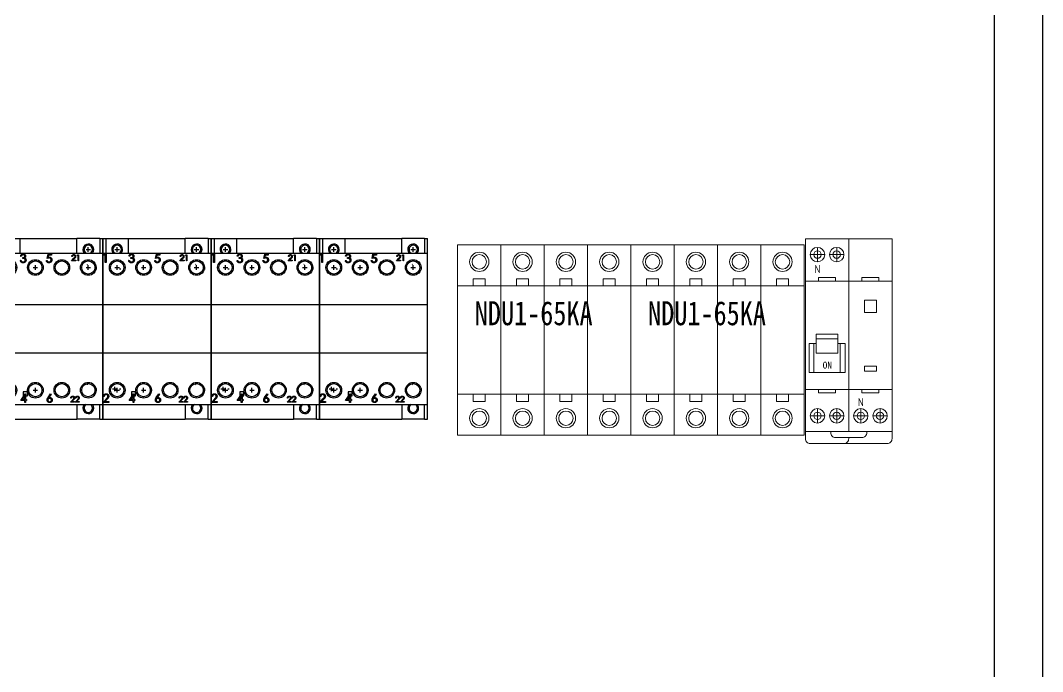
# Model space of a CAD drawing. Extents: x 304728 to 305528, y 295754 to 297954.
# Drawn here: x 305103 to 305527.6, y 297055.9 to 297326.5 of the extents above; entities that cross this region are included whole.
import ezdxf

# ---------------------------------------------------------------- set-up
doc = ezdxf.new("R2010")
doc.units = 0
doc.header["$MEASUREMENT"] = 0
doc.linetypes.add('ACAD_ISO07W100', pattern=[3, 0, -3])
doc.linetypes.add('DASHED', pattern=[0.75, 0.5, -0.25])
for name, color, linetype in [('E-UNIV-NOTE', 6, 'Continuous'), ('PV-2A84', 7, 'Continuous'), ('布置图', 30, 'Continuous')]:
    doc.layers.add(name, color=color, linetype=linetype)
doc.layers.add('细线', color=7, linetype='Continuous', lineweight=0)
doc.styles.add('-仿宋_GB2312', font='gbenor.shx', dxfattribs={"bigfont": 'gbcbig.shx'})
doc.styles.add('宋体', font='', dxfattribs={"width": 0.8})
doc.styles.add('正常', font='')
doc.styles.get('宋体').set_extended_font_data('NSimSun')
doc.styles.get('正常').set_extended_font_data('FangSong_GB2312')

# ---------------------------------------------------------------- blocks, each defined once
blk = doc.blocks.new('Manufacturer上海良信PartName电涌保护器SeriesNDU1ShellFrameLimitingCurrentRemarkPartTypeMinCurrent0MaxCurrent0Poles4PMinPower0MaxPower0LibType3DelFlgfalseUpdateDate2023-01-0100000')
at = {"color": 7, "linetype": 'Continuous', "lineweight": 15}
for p, q in [((-18, 39.5), (-36, 39.5)), ((-36, 39.5), (-36, 22.5)), ((-18, 22.5), (-18, 39.5)), ((36, 39.5), (-18, 39.5)), ((0, 22.5), (0, 39.5)), ((18, 22.5), (18, 39.5)), ((36, 39.5), (36, 22.5)), ((-24.5, 25.5), (-29.5, 25.5)), ((-29.5, 25.5), (-29.5, 22.5)), ((-24.5, 22.5), (-24.5, 25.5)), ((-6.5, 25.5), (-11.5, 25.5)), ((-11.5, 25.5), (-11.5, 22.5)), ((-6.5, 22.5), (-6.5, 25.5)), ((11.5, 25.5), (6.5, 25.5)), ((6.5, 25.5), (6.5, 22.5)), ((11.5, 22.5), (11.5, 25.5)), ((29.5, 25.5), (24.5, 25.5)), ((24.5, 25.5), (24.5, 22.5)), ((29.5, 22.5), (29.5, 25.5)), ((-36, 22.5), (-36, -22.5)), ((-18, 22.5), (-36, 22.5)), ((-18, -22.5), (-18, 22.5)), ((36, 22.5), (-18, 22.5)), ((0, -22.5), (0, 22.5)), ((18, -22.5), (18, 22.5)), ((36, 22.5), (36, -22.5)), ((-36, -22.5), (-18, -22.5)), ((-36, -22.5), (-36, -39.5)), ((-29.5, -25.5), (-29.5, -22.5)), ((-24.5, -22.5), (-24.5, -25.5)), ((-18, -39.5), (-18, -22.5)), ((-18, -22.5), (36, -22.5)), ((-11.5, -25.5), (-11.5, -22.5)), ((-6.5, -22.5), (-6.5, -25.5)), ((0, -39.5), (0, -22.5)), ((6.5, -25.5), (6.5, -22.5)), ((11.5, -22.5), (11.5, -25.5)), ((18, -39.5), (18, -22.5)), ((24.5, -25.5), (24.5, -22.5)), ((29.5, -22.5), (29.5, -25.5)), ((36, -22.5), (36, -39.5)), ((-24.5, -25.5), (-29.5, -25.5)), ((-6.5, -25.5), (-11.5, -25.5)), ((11.5, -25.5), (6.5, -25.5)), ((29.5, -25.5), (24.5, -25.5)), ((-36, -39.5), (-18, -39.5)), ((-18, -39.5), (36, -39.5))]:
    blk.add_line(p, q, dxfattribs=at)
for centre, radius in [((-27, 32.5), 4), ((-27, 32.5), 3), ((-9, 32.5), 4), ((-9, 32.5), 3), ((9, 32.5), 4), ((9, 32.5), 3), ((27, 32.5), 4), ((27, 32.5), 3), ((-27, -32.5), 4), ((-27, -32.5), 3), ((-9, -32.5), 4), ((-9, -32.5), 3), ((9, -32.5), 4), ((9, -32.5), 3), ((27, -32.5), 4), ((27, -32.5), 3)]:
    blk.add_circle(centre, radius, dxfattribs=at)
at = {"layer": 'E-UNIV-NOTE', "style": '宋体', "width": 0.8}
blk.add_text('NDU1-65KA', height=10, dxfattribs=at).set_placement((-28.89, 6.15))
blk = doc.blocks.new('Manufacturer光辉PartName剩余电流动作微型断路器Series1PNShellFrameLimitingCurrentRemarkPartTypeMinCurrent1MaxCurrent32Poles1P+NMinPower0MaxPower0LibType2DelFlgfalseUpdateDate')
at = {"layer": '细线'}
for p, q in [((-13, 39), (-13, 33)), ((-5, 39), (-5, 33)), ((-16, 36), (-10, 36)), ((-8, 36), (-2, 36)), ((-13, -34), (-13, -28)), ((-5, -34), (-5, -28)), ((5, -34), (5, -28)), ((13, -34), (13, -28)), ((-16, -31), (-10, -31)), ((-8, -31), (-2, -31)), ((8, -31), (2, -31)), ((16, -31), (10, -31))]:
    blk.add_line(p, q, dxfattribs=at)
for points in [[(-18, -37.5), (0, -37.5), (0, 42.5), (-18, 42.5)], [(0, -37.5), (18, -37.5), (18, 42.5), (0, 42.5)], [(-12.5, 26.5), (-5.5, 26.5), (-5.5, 25), (-12.5, 25)], [(5.5, 26.5), (12.5, 26.5), (12.5, 25), (5.5, 25)], [(-18, -20), (0, -20), (0, 25), (-18, 25)], [(0, -20), (18, -20), (18, 25), (0, 25)], [(6.5, 12), (11.5, 12), (11.5, 17), (6.5, 17)], [(-13.5, -5), (-4.5, -5), (-4.5, 3), (-13.5, 3)], [(-13.5, 3), (-4.5, 3), (-4.5, 1), (-13.5, 1)], [(6.5, -12.38), (11.5, -12.38), (11.5, -10.38), (6.5, -10.38)], [(-12.5, -21.5), (-5.5, -21.5), (-5.5, -20), (-12.5, -20)], [(5.5, -21.5), (12.5, -21.5), (12.5, -20), (5.5, -20)]]:
    blk.add_lwpolyline(points, close=True, dxfattribs=at)
for points in [[(-13.5, -1), (-16.5, -1), (-16.5, -13), (-1.5, -13), (-1.5, -1), (-4.5, -1)], [(-13.5, -1), (-14.5, -1), (-14.5, -13), (-3.5, -13), (-3.5, -1), (-4.5, -1)]]:
    blk.add_lwpolyline(points, dxfattribs=at)
for points in [[(-18, -37.5), (18, -37.5), (18, -40.5, -0.414214), (16, -42.5), (-16, -42.5, -0.414214), (-18, -40.5)], [(-5.5, -40), (5.5, -40, 0.414214), (7.5, -38), (7.5, -37.5), (-7.5, -37.5), (-7.5, -38, 0.414214)]]:
    blk.add_lwpolyline(points, format="xyb", close=True, dxfattribs=at)
blk.add_lwpolyline([(0, -40), (0, -40.5, -0.414214), (-2, -42.5), (-16, -42.5, -0.414214), (-18, -40.5), (-18, -37.5), (0, -37.5)], format="xyb", dxfattribs=at)
for centre, radius in [((-13, 36), 3), ((-5, 36), 3), ((-13, 36), 1.54), ((-5, 36), 1.54), ((-13, -31), 3), ((-13, -31), 1.54), ((-5, -31), 3), ((-5, -31), 1.54), ((5, -31), 3), ((5, -31), 1.54), ((13, -31), 3), ((13, -31), 1.54)]:
    blk.add_circle(centre, radius, dxfattribs=at)
at = {"layer": '细线', "color": 2, "lineweight": 15}
for s, height, style, p in [('N', 3.33, '-仿宋_GB2312', (-14.22, 28.34)), ('ON', 2.851, '正常', (-10.83, -11.36)), ('N', 3.33, '-仿宋_GB2312', (3.78, -26.98))]:
    blk.add_text(s, height=height, dxfattribs=dict(at, style=style)).set_placement(p)
blk = doc.blocks.new('Manufacturer上海良信PartName接触器SeriesNDC1ShellFrameLimitingCurrentRemarkPartTypeMinCurrent12.1MaxCurrent18Poles3PMinPower0MaxPower0LibType3DelFlgfalseUpdateDate2023-01-0100000')
for p, q in [((-17.45, 33), (-15.55, 33)), ((-17.45, 33), (-15.55, 33)), ((-16.5, 32.05), (-16.5, 33.95)), ((-16.5, 32.05), (-16.5, 33.95)), ((15.55, 33), (17.45, 33)), ((15.55, 33), (17.45, 33)), ((15.55, 33), (17.45, 33)), ((16.5, 32.05), (16.5, 33.95)), ((16.5, 32.05), (16.5, 33.95)), ((16.5, 32.05), (16.5, 33.95)), ((-17.45, 25.5), (-15.55, 25.5)), ((-16.5, 24.55), (-16.5, 26.45)), ((-6.45, 25.5), (-4.55, 25.5)), ((-5.5, 24.55), (-5.5, 26.45)), ((15.55, 25.5), (17.45, 25.5)), ((16.5, 24.55), (16.5, 26.45)), ((-18.45, -25), (-16.55, -25)), ((-17.5, -25.95), (-17.5, -24.05)), ((-16.5, -26.45), (-16.5, -24.55)), ((-5.5, -26.45), (-5.5, -24.55)), ((-17.45, -25.5), (-15.55, -25.5)), ((-6.45, -25.5), (-4.55, -25.5))]:
    blk.add_line(p, q)
at = {"color": 3}
for p, q in [((-8.82, -26.12), (-10.51, -26.12)), ((-10.51, -26.12), (-10.51, -27.82)), ((-10.51, -27.82), (-8.82, -27.82)), ((-8.82, -27.82), (-8.82, -26.12))]:
    blk.add_line(p, q, dxfattribs=at)
at = {"linetype": 'ACAD_ISO07W100', "ltscale": 3}
for centre in [(-17.5, 25), (17.5, 25), (-17.5, -25), (17.5, -25)]:
    blk.add_circle(centre, 2.25, dxfattribs=at)
at = {"layer": 'PV-2A84'}
for p, q in [((-22.5, 37.5), (-21.25, 37.5)), ((-22.5, 37.5), (-22.5, 31.5)), ((-21.25, 37.5), (-11.75, 37.5)), ((-21.25, 37.5), (-21.25, 31.5)), ((-11.75, 37.5), (11.75, 37.5)), ((-11.75, 31.5), (-11.75, 37.5)), ((21.25, 37.5), (11.75, 37.5)), ((11.75, 31.5), (11.75, 37.5)), ((21.25, 37.5), (22.5, 37.5)), ((21.25, 37.5), (21.25, 31.5)), ((22.5, 31.5), (22.5, 37.5)), ((-22.5, 31.5), (22.5, 31.5)), ((-22.5, 31.5), (-22.5, 10)), ((-21.98, 30.66), (-21.77, 31.02)), ((-21.44, 30.66), (-21.98, 30.66)), ((-21.77, 31.02), (-21.13, 31.02)), ((-21.44, 27.52), (-21.44, 30.66)), ((-21.13, 31.02), (-21.13, 27.52)), ((-11.3, 30.22), (-11.61, 30.22)), ((-0.57, 29.27), (-0.22, 31.02)), ((-0.22, 31.02), (1.22, 31.02)), ((0.03, 30.66), (-0.16, 29.74)), ((1.22, 30.66), (0.03, 30.66)), ((1.22, 31.02), (1.22, 30.66)), ((9.9, 30.03), (9.67, 30.03)), ((11.88, 30.54), (12.03, 30.79)), ((12.27, 30.54), (11.88, 30.54)), ((12.03, 30.79), (12.49, 30.79)), ((12.27, 28.29), (12.27, 30.54)), ((12.49, 30.79), (12.49, 28.29)), ((22.5, 10), (22.5, 31.5)), ((-21.13, 27.52), (-21.44, 27.52)), ((-11.75, 28.47), (-11.43, 28.47)), ((-10.76, 29.27), (-10.76, 29.63)), ((-0.93, 28.42), (-0.62, 28.42)), ((9.58, 28.29), (10.55, 29.33)), ((11.27, 28.29), (9.58, 28.29)), ((10.74, 29.22), (10.11, 28.55)), ((10.11, 28.55), (11.27, 28.55)), ((11.27, 28.55), (11.27, 28.29)), ((12.49, 28.29), (12.27, 28.29)), ((-22.5, 10), (-22.5, -10)), ((22.5, 10), (-22.5, 10)), ((22.5, -10), (22.5, 10)), ((-22.5, -10), (-22.5, -31.5)), ((-22.5, -10), (22.5, -10)), ((22.5, -31.5), (22.5, -10)), ((-22.35, -30.56), (-20.99, -29.11)), ((-21.9, -28.14), (-22.21, -28.14)), ((-20.72, -29.27), (-21.6, -30.2)), ((-11.58, -29.75), (-9.67, -26.97)), ((-9.92, -27.87), (-10.96, -29.39)), ((-10.96, -29.39), (-9.92, -29.39)), ((-9.92, -29.39), (-9.92, -27.87)), ((-9.67, -26.97), (-9.6, -26.97)), ((-9.6, -26.97), (-9.6, -29.39)), ((-9.6, -29.39), (-9.2, -29.39)), ((-9.2, -29.39), (-9.2, -29.75)), ((-0.24, -28.57), (0.81, -26.97)), ((1.05, -27.16), (0.12, -28.57)), ((0.81, -26.97), (1.05, -27.16)), ((9.12, -30.51), (10.09, -29.47)), ((9.44, -28.78), (9.22, -28.78)), ((10.28, -29.58), (9.65, -30.25)), ((11.04, -30.51), (12.01, -29.47)), ((11.36, -28.78), (11.14, -28.78)), ((12.2, -29.58), (11.58, -30.25)), ((-22.5, -31.5), (22.5, -31.5)), ((-22.5, -31.5), (-22.5, -37.5)), ((-19.97, -30.56), (-22.35, -30.56)), ((-21.6, -30.2), (-19.97, -30.2)), ((-19.97, -30.2), (-19.97, -30.56)), ((-9.92, -29.75), (-11.58, -29.75)), ((-9.92, -30.56), (-9.92, -29.75)), ((-9.6, -30.56), (-9.92, -30.56)), ((-9.2, -29.75), (-9.6, -29.75)), ((-9.6, -29.75), (-9.6, -30.56)), ((10.82, -30.51), (9.12, -30.51)), ((9.65, -30.25), (10.82, -30.25)), ((10.82, -30.25), (10.82, -30.51)), ((12.74, -30.51), (11.04, -30.51)), ((11.58, -30.25), (12.74, -30.25)), ((11.75, -31.5), (11.75, -37.5)), ((12.74, -30.25), (12.74, -30.51)), ((21.25, -37.5), (21.25, -31.5)), ((22.5, -37.5), (22.5, -31.5)), ((-22.5, -37.5), (11.75, -37.5)), ((21.25, -37.5), (11.75, -37.5)), ((21.25, -37.5), (22.5, -37.5))]:
    blk.add_line(p, q, dxfattribs=at)
for centre, radius in [((-16.5, 25.5), 3.25), ((-16.5, 25.5), 2.75), ((-5.5, 25.5), 3.25), ((-5.5, 25.5), 2.75), ((5.5, 25.5), 3.25), ((5.5, 25.5), 2.75), ((16.5, 25.5), 3.25), ((16.5, 25.5), 2.75), ((-16.5, -25.5), 3.25), ((-16.5, -25.5), 2.75), ((-5.5, -25.5), 3.25), ((-5.5, -25.5), 2.75), ((5.5, -25.5), 3.25), ((5.5, -25.5), 2.75), ((16.5, -25.5), 3.25), ((16.5, -25.5), 2.75)]:
    blk.add_circle(centre, radius, dxfattribs=at)
for centre, radius, start, end in [((-16.5, 33), 2.25, 0, 221.8103), ((-16.5, 33), 1.75, 0, 238.9973), ((16.5, 33), 2.25, 0, 221.8103), ((16.5, 33), 1.75, 0, 238.9973), ((-16.5, 33), 1.75, 301.0027, 0), ((-16.5, 33), 2.25, 318.1897, 0), ((16.5, 33), 1.75, 301.0027, 0), ((16.5, 33), 2.25, 318.1897, 0), ((16.5, -33), 2.25, 138.1897, 0), ((16.5, -33), 1.75, 121.0027, 180), ((16.5, -33), 1.75, 180, 58.9973), ((16.5, -33), 2.25, 0, 41.8103)]:
    blk.add_arc(centre, radius, start, end, dxfattribs=at)
for points, knots in [([(-11.61, 30.22), (-11.6, 30.25), (-11.59, 30.32), (-11.55, 30.42), (-11.52, 30.51), (-11.47, 30.6), (-11.42, 30.68), (-11.36, 30.75), (-11.3, 30.82), (-11.23, 30.88), (-11.16, 30.94), (-11.09, 30.98), (-11.01, 31.02), (-10.93, 31.06), (-10.84, 31.08), (-10.76, 31.1), (-10.66, 31.11), (-10.6, 31.11), (-10.57, 31.11)], [0, 0, 0, 0, 0.072625, 0.141977, 0.208985, 0.273957, 0.336889, 0.398745, 0.460116, 0.520825, 0.580994, 0.640152, 0.698622, 0.757271, 0.816427, 0.876254, 0.937165, 1, 1, 1, 1]), ([(-10.57, 30.75), (-10.61, 30.75), (-10.68, 30.75), (-10.8, 30.73), (-10.9, 30.69), (-10.98, 30.64), (-11.04, 30.6), (-11.08, 30.56), (-11.12, 30.52), (-11.16, 30.46), (-11.2, 30.41), (-11.23, 30.35), (-11.27, 30.29), (-11.29, 30.24), (-11.3, 30.22)], [0, 0, 0, 0, 0.122712, 0.239685, 0.351816, 0.463766, 0.520818, 0.579448, 0.640604, 0.705298, 0.773634, 0.844669, 0.920057, 1, 1, 1, 1]), ([(-10.76, 29.63), (-10.72, 29.63), (-10.63, 29.63), (-10.51, 29.65), (-10.39, 29.68), (-10.28, 29.71), (-10.18, 29.76), (-10.09, 29.81), (-10.02, 29.86), (-9.96, 29.92), (-9.92, 29.99), (-9.89, 30.06), (-9.87, 30.13), (-9.86, 30.18), (-9.86, 30.2)], [0, 0, 0, 0, 0.1101656, 0.2157873, 0.3180274, 0.417574, 0.5116505, 0.5961621, 0.6729345, 0.7436696, 0.810677, 0.874059, 0.9366963, 1, 1, 1, 1]), ([(-10.57, 31.11), (-10.53, 31.11), (-10.44, 31.11), (-10.3, 31.08), (-10.17, 31.04), (-10.05, 30.99), (-9.94, 30.92), (-9.84, 30.84), (-9.75, 30.75), (-9.68, 30.65), (-9.62, 30.54), (-9.58, 30.43), (-9.55, 30.32), (-9.55, 30.24), (-9.55, 30.2)], [0, 0, 0, 0, 0.090254, 0.17854, 0.266093, 0.354631, 0.441886, 0.525747, 0.608114, 0.690197, 0.770821, 0.848326, 0.924012, 1, 1, 1, 1]), ([(-9.86, 30.2), (-9.86, 30.22), (-9.86, 30.26), (-9.87, 30.31), (-9.89, 30.36), (-9.91, 30.41), (-9.94, 30.46), (-9.97, 30.51), (-10.02, 30.55), (-10.06, 30.59), (-10.11, 30.63), (-10.17, 30.66), (-10.23, 30.69), (-10.29, 30.71), (-10.35, 30.73), (-10.42, 30.74), (-10.49, 30.75), (-10.54, 30.75), (-10.57, 30.75)], [0, 0, 0, 0, 0.055275, 0.109966, 0.163247, 0.218076, 0.273301, 0.330909, 0.390995, 0.454176, 0.518862, 0.583311, 0.648517, 0.715031, 0.782502, 0.852323, 0.924928, 1, 1, 1, 1]), ([(-9.55, 30.2), (-9.55, 30.17), (-9.55, 30.09), (-9.57, 29.99), (-9.6, 29.89), (-9.65, 29.79), (-9.71, 29.71), (-9.78, 29.63), (-9.86, 29.55), (-9.93, 29.51), (-9.96, 29.48)], [0, 0, 0, 0, 0.128068, 0.250608, 0.37063, 0.490072, 0.610375, 0.734313, 0.863217, 1, 1, 1, 1]), ([(-0.16, 29.74), (-0.12, 29.75), (-0.05, 29.77), (0.06, 29.8), (0.16, 29.81), (0.22, 29.81), (0.25, 29.81)], [0, 0, 0, 0, 0.2750684, 0.5329015, 0.7739735, 1, 1, 1, 1]), ([(0.25, 29.81), (0.29, 29.81), (0.37, 29.81), (0.48, 29.79), (0.59, 29.77), (0.69, 29.73), (0.79, 29.69), (0.88, 29.63), (0.97, 29.57), (1.05, 29.49), (1.12, 29.41), (1.18, 29.32), (1.24, 29.22), (1.28, 29.12), (1.31, 29.02), (1.34, 28.91), (1.35, 28.79), (1.35, 28.71), (1.35, 28.67)], [0, 0, 0, 0, 0.065808, 0.129394, 0.190894, 0.251281, 0.310815, 0.370371, 0.430768, 0.492881, 0.555104, 0.616067, 0.677256, 0.73826, 0.800762, 0.864778, 0.931045, 1, 1, 1, 1]), ([(9.67, 30.03), (9.67, 30.05), (9.68, 30.11), (9.69, 30.2), (9.71, 30.28), (9.74, 30.36), (9.77, 30.43), (9.81, 30.5), (9.86, 30.56), (9.91, 30.62), (9.97, 30.68), (10.04, 30.73), (10.1, 30.77), (10.17, 30.8), (10.25, 30.83), (10.32, 30.85), (10.4, 30.86), (10.46, 30.86), (10.49, 30.86)], [0, 0, 0, 0, 0.068791, 0.135103, 0.198979, 0.261904, 0.323495, 0.385195, 0.446969, 0.509765, 0.572251, 0.633405, 0.693251, 0.752583, 0.812579, 0.873275, 0.93555, 1, 1, 1, 1]), ([(10.48, 30.6), (10.46, 30.6), (10.42, 30.6), (10.36, 30.59), (10.31, 30.58), (10.26, 30.56), (10.21, 30.54), (10.16, 30.52), (10.12, 30.49), (10.08, 30.45), (10.04, 30.41), (10.01, 30.37), (9.98, 30.32), (9.95, 30.27), (9.93, 30.21), (9.92, 30.15), (9.9, 30.09), (9.9, 30.05), (9.9, 30.03)], [0, 0, 0, 0, 0.064439, 0.126547, 0.186887, 0.245878, 0.304041, 0.362191, 0.420976, 0.48066, 0.5406, 0.600689, 0.661936, 0.724443, 0.789038, 0.856314, 0.926352, 1, 1, 1, 1]), ([(11.02, 30.1), (11.02, 30.11), (11.02, 30.15), (11.01, 30.2), (11, 30.24), (10.98, 30.29), (10.96, 30.33), (10.93, 30.37), (10.9, 30.41), (10.86, 30.45), (10.82, 30.49), (10.78, 30.52), (10.73, 30.54), (10.69, 30.57), (10.64, 30.58), (10.59, 30.59), (10.53, 30.6), (10.49, 30.6), (10.48, 30.6)], [0, 0, 0, 0, 0.0619654, 0.1221219, 0.1809885, 0.2399332, 0.2999058, 0.3599888, 0.4217757, 0.4865758, 0.5515348, 0.6150175, 0.6772586, 0.73973, 0.8030501, 0.8664951, 0.9319735, 1, 1, 1, 1]), ([(10.49, 30.86), (10.51, 30.86), (10.57, 30.86), (10.65, 30.85), (10.72, 30.83), (10.79, 30.8), (10.86, 30.77), (10.92, 30.73), (10.98, 30.69), (11.03, 30.64), (11.08, 30.58), (11.13, 30.52), (11.16, 30.46), (11.19, 30.4), (11.21, 30.33), (11.23, 30.26), (11.24, 30.19), (11.24, 30.14), (11.24, 30.12)], [0, 0, 0, 0, 0.069475, 0.136517, 0.200789, 0.26383, 0.325735, 0.387291, 0.449509, 0.512968, 0.576275, 0.63758, 0.697903, 0.757172, 0.816599, 0.876653, 0.93729, 1, 1, 1, 1]), ([(10.55, 29.33), (10.57, 29.35), (10.61, 29.4), (10.68, 29.47), (10.74, 29.53), (10.79, 29.59), (10.83, 29.65), (10.87, 29.7), (10.9, 29.74), (10.94, 29.79), (10.97, 29.86), (11, 29.93), (11.02, 30.01), (11.02, 30.07), (11.02, 30.1)], [0, 0, 0, 0, 0.110803, 0.212829, 0.306101, 0.390647, 0.466924, 0.534481, 0.593587, 0.644557, 0.7362, 0.825024, 0.911986, 1, 1, 1, 1]), ([(11.24, 30.12), (11.24, 30.08), (11.24, 30.01), (11.22, 29.91), (11.19, 29.81), (11.15, 29.73), (11.11, 29.67), (11.07, 29.62), (11.03, 29.56), (10.99, 29.5), (10.93, 29.43), (10.87, 29.37), (10.81, 29.29), (10.76, 29.24), (10.74, 29.22)], [0, 0, 0, 0, 0.098702, 0.195672, 0.292422, 0.391343, 0.444462, 0.504229, 0.570352, 0.642546, 0.722288, 0.807921, 0.90047, 1, 1, 1, 1]), ([(-10.58, 27.43), (-10.62, 27.43), (-10.69, 27.44), (-10.8, 27.45), (-10.9, 27.47), (-11, 27.5), (-11.1, 27.53), (-11.18, 27.58), (-11.27, 27.63), (-11.35, 27.69), (-11.42, 27.76), (-11.49, 27.84), (-11.55, 27.93), (-11.6, 28.02), (-11.65, 28.12), (-11.69, 28.23), (-11.72, 28.34), (-11.74, 28.42), (-11.75, 28.47)], [0, 0, 0, 0, 0.065541, 0.128963, 0.190377, 0.250092, 0.308548, 0.366398, 0.424542, 0.48317, 0.542243, 0.601739, 0.662506, 0.724856, 0.789128, 0.856346, 0.926295, 1, 1, 1, 1]), ([(-11.43, 28.47), (-11.43, 28.44), (-11.41, 28.39), (-11.38, 28.31), (-11.35, 28.24), (-11.32, 28.18), (-11.28, 28.12), (-11.24, 28.07), (-11.2, 28.02), (-11.17, 27.99), (-11.16, 27.98)], [0, 0, 0, 0, 0.14977, 0.291316, 0.425966, 0.55216, 0.671527, 0.786122, 0.895325, 1, 1, 1, 1]), ([(-11.16, 27.98), (-11.14, 27.97), (-11.1, 27.94), (-11.04, 27.9), (-10.97, 27.86), (-10.9, 27.84), (-10.82, 27.82), (-10.74, 27.8), (-10.66, 27.79), (-10.6, 27.79), (-10.57, 27.79)], [0, 0, 0, 0, 0.118271, 0.236178, 0.355663, 0.475904, 0.600127, 0.728608, 0.861313, 1, 1, 1, 1]), ([(-9.68, 28.53), (-9.69, 28.57), (-9.69, 28.63), (-9.71, 28.73), (-9.75, 28.82), (-9.8, 28.91), (-9.87, 28.99), (-9.95, 29.06), (-10.03, 29.12), (-10.11, 29.16), (-10.19, 29.19), (-10.25, 29.21), (-10.32, 29.22), (-10.39, 29.24), (-10.47, 29.25), (-10.56, 29.26), (-10.66, 29.27), (-10.73, 29.27), (-10.76, 29.27)], [0, 0, 0, 0, 0.066909, 0.133485, 0.201035, 0.271234, 0.34288, 0.413836, 0.485977, 0.56023, 0.599884, 0.644055, 0.691892, 0.744688, 0.801492, 0.862858, 0.929328, 1, 1, 1, 1]), ([(-9.37, 28.56), (-9.37, 28.51), (-9.37, 28.42), (-9.41, 28.27), (-9.46, 28.13), (-9.53, 28), (-9.61, 27.87), (-9.71, 27.76), (-9.83, 27.66), (-9.96, 27.58), (-10.1, 27.51), (-10.26, 27.47), (-10.42, 27.44), (-10.52, 27.43), (-10.58, 27.43)], [0, 0, 0, 0, 0.0796483, 0.1589217, 0.2396195, 0.3226094, 0.4060346, 0.4876021, 0.5696846, 0.6530361, 0.7374357, 0.8224778, 0.9097477, 1, 1, 1, 1]), ([(-10.57, 27.79), (-10.54, 27.79), (-10.48, 27.79), (-10.38, 27.81), (-10.3, 27.82), (-10.21, 27.85), (-10.13, 27.88), (-10.06, 27.92), (-9.99, 27.96), (-9.93, 28.01), (-9.87, 28.07), (-9.82, 28.13), (-9.78, 28.19), (-9.74, 28.25), (-9.72, 28.32), (-9.7, 28.39), (-9.69, 28.46), (-9.68, 28.51), (-9.68, 28.53)], [0, 0, 0, 0, 0.076072, 0.148752, 0.218403, 0.28576, 0.350598, 0.414964, 0.478069, 0.541761, 0.60435, 0.664075, 0.721464, 0.777587, 0.832644, 0.887844, 0.94346, 1, 1, 1, 1]), ([(-9.96, 29.48), (-9.92, 29.47), (-9.85, 29.43), (-9.75, 29.36), (-9.65, 29.28), (-9.6, 29.22), (-9.58, 29.18)], [0, 0, 0, 0, 0.2538796, 0.5030089, 0.7502911, 1, 1, 1, 1]), ([(-9.58, 29.18), (-9.56, 29.16), (-9.53, 29.12), (-9.49, 29.04), (-9.45, 28.97), (-9.42, 28.89), (-9.4, 28.81), (-9.38, 28.73), (-9.37, 28.65), (-9.37, 28.59), (-9.37, 28.56)], [0, 0, 0, 0, 0.128136, 0.254173, 0.378112, 0.501712, 0.623986, 0.747096, 0.872875, 1, 1, 1, 1]), ([(0.13, 27.43), (0.1, 27.43), (0.03, 27.44), (-0.07, 27.45), (-0.17, 27.47), (-0.26, 27.5), (-0.35, 27.54), (-0.43, 27.59), (-0.51, 27.64), (-0.59, 27.71), (-0.65, 27.78), (-0.72, 27.86), (-0.77, 27.94), (-0.82, 28.02), (-0.86, 28.12), (-0.89, 28.21), (-0.92, 28.31), (-0.93, 28.38), (-0.93, 28.42)], [0, 0, 0, 0, 0.065421, 0.128708, 0.190236, 0.250724, 0.310637, 0.370766, 0.431615, 0.493523, 0.555883, 0.617342, 0.678668, 0.740711, 0.802985, 0.866803, 0.932347, 1, 1, 1, 1]), ([(-0.62, 28.42), (-0.61, 28.39), (-0.6, 28.32), (-0.56, 28.23), (-0.52, 28.15), (-0.48, 28.08), (-0.42, 28.02), (-0.36, 27.96), (-0.28, 27.91), (-0.2, 27.87), (-0.12, 27.84), (-0.03, 27.81), (0.06, 27.79), (0.12, 27.79), (0.15, 27.79)], [0, 0, 0, 0, 0.094687, 0.181994, 0.264377, 0.34218, 0.418618, 0.496509, 0.577369, 0.661511, 0.746733, 0.831258, 0.915206, 1, 1, 1, 1]), ([(0.2, 29.45), (0.17, 29.45), (0.11, 29.45), (0.03, 29.44), (-0.06, 29.43), (-0.16, 29.41), (-0.26, 29.38), (-0.36, 29.35), (-0.47, 29.32), (-0.54, 29.29), (-0.57, 29.27)], [0, 0, 0, 0, 0.102203, 0.2110233, 0.3250997, 0.4465021, 0.5737877, 0.7089007, 0.8503579, 1, 1, 1, 1]), ([(1.35, 28.67), (1.35, 28.64), (1.35, 28.58), (1.35, 28.5), (1.33, 28.41), (1.32, 28.33), (1.29, 28.26), (1.27, 28.18), (1.23, 28.1), (1.2, 28.03), (1.15, 27.96), (1.11, 27.89), (1.06, 27.83), (1.01, 27.77), (0.95, 27.72), (0.89, 27.67), (0.83, 27.63), (0.76, 27.59), (0.69, 27.55), (0.62, 27.52), (0.55, 27.49), (0.47, 27.47), (0.39, 27.45), (0.31, 27.44), (0.22, 27.43), (0.16, 27.43), (0.13, 27.43)], [0, 0, 0, 0, 0.0440145, 0.0874341, 0.1301184, 0.1725537, 0.2145548, 0.2562981, 0.2984382, 0.340849, 0.3827152, 0.423924, 0.4642462, 0.5040737, 0.5438619, 0.5835667, 0.6230943, 0.6632291, 0.7035513, 0.7439379, 0.7845413, 0.8257501, 0.8677574, 0.9107452, 0.9549144, 1, 1, 1, 1]), ([(0.15, 27.79), (0.18, 27.79), (0.24, 27.79), (0.33, 27.81), (0.41, 27.83), (0.49, 27.85), (0.57, 27.89), (0.64, 27.93), (0.71, 27.99), (0.78, 28.04), (0.84, 28.11), (0.89, 28.18), (0.94, 28.25), (0.98, 28.33), (1.01, 28.41), (1.03, 28.5), (1.04, 28.59), (1.04, 28.65), (1.04, 28.68)], [0, 0, 0, 0, 0.064207, 0.126425, 0.18768, 0.248216, 0.308305, 0.369661, 0.431699, 0.495947, 0.559758, 0.622295, 0.683911, 0.745092, 0.80674, 0.869087, 0.93329, 1, 1, 1, 1]), ([(1.04, 28.68), (1.04, 28.71), (1.04, 28.76), (1.03, 28.84), (1.01, 28.92), (0.98, 28.99), (0.95, 29.06), (0.91, 29.12), (0.87, 29.18), (0.81, 29.24), (0.75, 29.29), (0.69, 29.33), (0.62, 29.37), (0.54, 29.4), (0.46, 29.42), (0.38, 29.44), (0.29, 29.45), (0.23, 29.45), (0.2, 29.45)], [0, 0, 0, 0, 0.065351, 0.127916, 0.18836, 0.247216, 0.30563, 0.36377, 0.422661, 0.482687, 0.5433, 0.604118, 0.664965, 0.727413, 0.791468, 0.858055, 0.927037, 1, 1, 1, 1]), ([(-22.21, -28.14), (-22.21, -28.09), (-22.21, -28.01), (-22.19, -27.89), (-22.16, -27.78), (-22.12, -27.67), (-22.07, -27.57), (-22.02, -27.47), (-21.95, -27.38), (-21.87, -27.3), (-21.79, -27.22), (-21.7, -27.15), (-21.61, -27.1), (-21.51, -27.05), (-21.41, -27.01), (-21.3, -26.99), (-21.19, -26.97), (-21.11, -26.97), (-21.07, -26.97)], [0, 0, 0, 0, 0.068791, 0.135103, 0.198979, 0.261904, 0.323495, 0.385195, 0.446969, 0.509765, 0.572251, 0.633405, 0.693251, 0.752583, 0.812579, 0.873275, 0.93555, 1, 1, 1, 1]), ([(-21.09, -27.33), (-21.11, -27.33), (-21.17, -27.33), (-21.25, -27.34), (-21.32, -27.36), (-21.39, -27.38), (-21.46, -27.41), (-21.53, -27.45), (-21.59, -27.49), (-21.65, -27.54), (-21.7, -27.59), (-21.74, -27.66), (-21.79, -27.72), (-21.82, -27.8), (-21.85, -27.87), (-21.87, -27.96), (-21.89, -28.04), (-21.89, -28.1), (-21.9, -28.14)], [0, 0, 0, 0, 0.064439, 0.126547, 0.186887, 0.245878, 0.304041, 0.362191, 0.420976, 0.48066, 0.5406, 0.600689, 0.661936, 0.724443, 0.789038, 0.856314, 0.926352, 1, 1, 1, 1]), ([(-20.33, -28.04), (-20.33, -28.01), (-20.33, -27.97), (-20.34, -27.9), (-20.36, -27.83), (-20.38, -27.77), (-20.41, -27.71), (-20.45, -27.65), (-20.5, -27.59), (-20.55, -27.54), (-20.6, -27.49), (-20.66, -27.44), (-20.73, -27.41), (-20.79, -27.38), (-20.86, -27.36), (-20.93, -27.34), (-21.01, -27.33), (-21.06, -27.33), (-21.09, -27.33)], [0, 0, 0, 0, 0.061965, 0.122122, 0.180988, 0.239933, 0.299906, 0.359989, 0.421776, 0.486576, 0.551535, 0.615018, 0.677259, 0.73973, 0.80305, 0.866495, 0.931973, 1, 1, 1, 1]), ([(-21.07, -26.97), (-21.03, -26.97), (-20.96, -26.97), (-20.85, -26.99), (-20.74, -27.01), (-20.64, -27.04), (-20.55, -27.09), (-20.46, -27.14), (-20.38, -27.2), (-20.3, -27.28), (-20.24, -27.36), (-20.18, -27.44), (-20.13, -27.53), (-20.08, -27.62), (-20.05, -27.71), (-20.03, -27.81), (-20.02, -27.91), (-20.01, -27.97), (-20.01, -28.01)], [0, 0, 0, 0, 0.0694755, 0.1365168, 0.2007888, 0.2638297, 0.325735, 0.3872907, 0.4495092, 0.5129678, 0.5762752, 0.6375801, 0.6979026, 0.7571721, 0.8165985, 0.8766532, 0.9372896, 1, 1, 1, 1]), ([(-20.99, -29.11), (-20.96, -29.08), (-20.89, -29.01), (-20.8, -28.91), (-20.72, -28.82), (-20.65, -28.74), (-20.59, -28.66), (-20.53, -28.6), (-20.49, -28.53), (-20.44, -28.46), (-20.4, -28.37), (-20.36, -28.26), (-20.33, -28.15), (-20.33, -28.08), (-20.33, -28.04)], [0, 0, 0, 0, 0.110803, 0.212829, 0.306101, 0.390647, 0.466924, 0.534481, 0.593587, 0.644557, 0.7362, 0.825024, 0.911986, 1, 1, 1, 1]), ([(-20.01, -28.01), (-20.01, -28.06), (-20.02, -28.15), (-20.05, -28.3), (-20.09, -28.43), (-20.15, -28.55), (-20.2, -28.63), (-20.25, -28.71), (-20.31, -28.79), (-20.37, -28.87), (-20.45, -28.96), (-20.53, -29.06), (-20.62, -29.16), (-20.69, -29.23), (-20.72, -29.27)], [0, 0, 0, 0, 0.098702, 0.195672, 0.292422, 0.391343, 0.444462, 0.504229, 0.570352, 0.642546, 0.722288, 0.807921, 0.90047, 1, 1, 1, 1]), ([(-0.63, -29.58), (-0.63, -29.55), (-0.62, -29.47), (-0.61, -29.36), (-0.58, -29.25), (-0.55, -29.15), (-0.52, -29.07), (-0.49, -29.01), (-0.46, -28.94), (-0.42, -28.87), (-0.38, -28.8), (-0.34, -28.72), (-0.29, -28.65), (-0.25, -28.59), (-0.24, -28.57)], [0, 0, 0, 0, 0.097818, 0.199726, 0.305276, 0.415811, 0.474472, 0.537274, 0.603657, 0.674299, 0.749834, 0.828598, 0.912378, 1, 1, 1, 1]), ([(0.43, -30.65), (0.38, -30.65), (0.29, -30.64), (0.15, -30.62), (0.02, -30.57), (-0.1, -30.51), (-0.22, -30.44), (-0.32, -30.35), (-0.41, -30.24), (-0.49, -30.12), (-0.55, -29.99), (-0.6, -29.86), (-0.62, -29.72), (-0.63, -29.63), (-0.63, -29.58)], [0, 0, 0, 0, 0.0843347, 0.1670523, 0.2495661, 0.3327405, 0.4159149, 0.497828, 0.5803726, 0.6646001, 0.7494667, 0.8325102, 0.9156393, 1, 1, 1, 1]), ([(0.42, -28.9), (0.39, -28.9), (0.34, -28.9), (0.27, -28.91), (0.19, -28.93), (0.12, -28.95), (0.06, -28.98), (0, -29.01), (-0.06, -29.05), (-0.11, -29.1), (-0.16, -29.15), (-0.2, -29.21), (-0.24, -29.27), (-0.26, -29.33), (-0.29, -29.39), (-0.3, -29.46), (-0.31, -29.52), (-0.31, -29.57), (-0.31, -29.6)], [0, 0, 0, 0, 0.070599, 0.137901, 0.203196, 0.26679, 0.329106, 0.390654, 0.452653, 0.515748, 0.577926, 0.63893, 0.698351, 0.757296, 0.816394, 0.876267, 0.936817, 1, 1, 1, 1]), ([(-0.31, -29.6), (-0.31, -29.62), (-0.31, -29.67), (-0.3, -29.73), (-0.28, -29.8), (-0.26, -29.86), (-0.23, -29.92), (-0.19, -29.98), (-0.14, -30.04), (-0.09, -30.09), (-0.03, -30.13), (0.03, -30.18), (0.09, -30.21), (0.16, -30.24), (0.22, -30.26), (0.3, -30.28), (0.37, -30.29), (0.42, -30.29), (0.45, -30.29)], [0, 0, 0, 0, 0.061842, 0.121262, 0.180746, 0.239231, 0.298308, 0.358183, 0.420359, 0.484792, 0.549938, 0.613718, 0.676681, 0.739154, 0.8022, 0.86674, 0.93205, 1, 1, 1, 1]), ([(0.12, -28.57), (0.19, -28.56), (0.31, -28.54), (0.43, -28.54), (0.49, -28.54)], [0, 0, 0, 0, 0.512659, 1, 1, 1, 1]), ([(1.21, -29.6), (1.21, -29.57), (1.21, -29.52), (1.2, -29.46), (1.18, -29.39), (1.16, -29.33), (1.12, -29.27), (1.08, -29.21), (1.03, -29.15), (0.98, -29.1), (0.92, -29.05), (0.86, -29.01), (0.79, -28.98), (0.73, -28.95), (0.65, -28.93), (0.58, -28.91), (0.5, -28.9), (0.45, -28.9), (0.42, -28.9)], [0, 0, 0, 0, 0.061138, 0.119994, 0.178225, 0.236256, 0.294929, 0.354716, 0.41673, 0.480664, 0.545832, 0.609758, 0.672971, 0.736017, 0.799839, 0.864775, 0.931088, 1, 1, 1, 1]), ([(1.53, -29.58), (1.52, -29.63), (1.52, -29.72), (1.49, -29.86), (1.45, -30), (1.39, -30.12), (1.31, -30.24), (1.22, -30.34), (1.11, -30.43), (0.99, -30.51), (0.86, -30.57), (0.72, -30.62), (0.58, -30.64), (0.48, -30.65), (0.43, -30.65)], [0, 0, 0, 0, 0.085948, 0.169125, 0.250399, 0.33229, 0.413364, 0.494172, 0.576022, 0.660757, 0.745783, 0.830044, 0.914028, 1, 1, 1, 1]), ([(0.45, -30.29), (0.47, -30.29), (0.53, -30.29), (0.6, -30.28), (0.67, -30.26), (0.74, -30.24), (0.81, -30.21), (0.87, -30.18), (0.93, -30.13), (0.99, -30.09), (1.04, -30.04), (1.09, -29.98), (1.12, -29.92), (1.16, -29.86), (1.18, -29.8), (1.2, -29.73), (1.21, -29.67), (1.21, -29.62), (1.21, -29.6)], [0, 0, 0, 0, 0.067962, 0.133283, 0.197835, 0.260892, 0.323377, 0.38635, 0.449638, 0.514795, 0.57924, 0.641814, 0.701359, 0.760727, 0.819222, 0.878716, 0.938147, 1, 1, 1, 1]), ([(0.49, -28.54), (0.52, -28.54), (0.59, -28.54), (0.7, -28.56), (0.79, -28.58), (0.89, -28.61), (0.98, -28.66), (1.07, -28.71), (1.15, -28.77), (1.22, -28.84), (1.29, -28.91), (1.36, -29), (1.41, -29.08), (1.45, -29.17), (1.48, -29.27), (1.51, -29.37), (1.52, -29.47), (1.52, -29.54), (1.53, -29.58)], [0, 0, 0, 0, 0.0652308, 0.1284049, 0.1900671, 0.2509434, 0.3115458, 0.3728628, 0.4350237, 0.4990717, 0.5630911, 0.6255101, 0.68668, 0.7472825, 0.8085635, 0.8707421, 0.934341, 1, 1, 1, 1]), ([(9.22, -28.78), (9.22, -28.75), (9.22, -28.69), (9.23, -28.6), (9.25, -28.52), (9.28, -28.45), (9.31, -28.37), (9.35, -28.3), (9.4, -28.24), (9.46, -28.18), (9.52, -28.12), (9.58, -28.08), (9.65, -28.03), (9.72, -28), (9.79, -27.98), (9.87, -27.96), (9.95, -27.95), (10, -27.94), (10.03, -27.94)], [0, 0, 0, 0, 0.068791, 0.135103, 0.198979, 0.261904, 0.323495, 0.385195, 0.446969, 0.509765, 0.572251, 0.633405, 0.693251, 0.752583, 0.812579, 0.873275, 0.93555, 1, 1, 1, 1]), ([(10.02, -28.2), (10, -28.2), (9.96, -28.2), (9.91, -28.21), (9.85, -28.22), (9.8, -28.24), (9.75, -28.26), (9.7, -28.29), (9.66, -28.32), (9.62, -28.35), (9.58, -28.39), (9.55, -28.44), (9.52, -28.48), (9.5, -28.53), (9.47, -28.59), (9.46, -28.65), (9.45, -28.71), (9.44, -28.76), (9.44, -28.78)], [0, 0, 0, 0, 0.064439, 0.126547, 0.186887, 0.245878, 0.304041, 0.362191, 0.420976, 0.48066, 0.5406, 0.600689, 0.661936, 0.724443, 0.789038, 0.856314, 0.926352, 1, 1, 1, 1]), ([(10.56, -28.71), (10.56, -28.69), (10.56, -28.66), (10.55, -28.61), (10.54, -28.56), (10.52, -28.51), (10.5, -28.47), (10.47, -28.43), (10.44, -28.39), (10.41, -28.35), (10.36, -28.31), (10.32, -28.28), (10.28, -28.26), (10.23, -28.24), (10.18, -28.22), (10.13, -28.21), (10.08, -28.2), (10.04, -28.2), (10.02, -28.2)], [0, 0, 0, 0, 0.061965, 0.122122, 0.180988, 0.239933, 0.299906, 0.359989, 0.421776, 0.486576, 0.551535, 0.615018, 0.677259, 0.73973, 0.80305, 0.866495, 0.931973, 1, 1, 1, 1]), ([(10.03, -27.94), (10.06, -27.94), (10.11, -27.95), (10.19, -27.96), (10.27, -27.97), (10.34, -28), (10.4, -28.03), (10.47, -28.07), (10.52, -28.11), (10.58, -28.16), (10.63, -28.22), (10.67, -28.28), (10.71, -28.34), (10.74, -28.41), (10.76, -28.47), (10.77, -28.54), (10.78, -28.61), (10.79, -28.66), (10.79, -28.69)], [0, 0, 0, 0, 0.069475, 0.136517, 0.200789, 0.26383, 0.325735, 0.387291, 0.449509, 0.512968, 0.576275, 0.63758, 0.697903, 0.757172, 0.816599, 0.876653, 0.93729, 1, 1, 1, 1]), ([(10.09, -29.47), (10.11, -29.45), (10.16, -29.4), (10.22, -29.33), (10.28, -29.27), (10.33, -29.21), (10.38, -29.15), (10.41, -29.11), (10.45, -29.06), (10.48, -29.01), (10.51, -28.95), (10.54, -28.87), (10.56, -28.79), (10.56, -28.73), (10.56, -28.71)], [0, 0, 0, 0, 0.110803, 0.212829, 0.306101, 0.390647, 0.466924, 0.534481, 0.593587, 0.644557, 0.7362, 0.825024, 0.911986, 1, 1, 1, 1]), ([(10.79, -28.69), (10.79, -28.72), (10.78, -28.79), (10.76, -28.89), (10.73, -28.99), (10.69, -29.07), (10.65, -29.13), (10.62, -29.19), (10.58, -29.24), (10.53, -29.3), (10.48, -29.37), (10.42, -29.44), (10.35, -29.51), (10.3, -29.56), (10.28, -29.58)], [0, 0, 0, 0, 0.098702, 0.195672, 0.292422, 0.391343, 0.444462, 0.504229, 0.570352, 0.642546, 0.722288, 0.807921, 0.90047, 1, 1, 1, 1]), ([(11.14, -28.78), (11.14, -28.75), (11.14, -28.69), (11.16, -28.6), (11.18, -28.52), (11.2, -28.45), (11.24, -28.37), (11.28, -28.3), (11.33, -28.24), (11.38, -28.18), (11.44, -28.12), (11.5, -28.08), (11.57, -28.03), (11.64, -28), (11.71, -27.98), (11.79, -27.96), (11.87, -27.95), (11.93, -27.94), (11.95, -27.94)], [0, 0, 0, 0, 0.068791, 0.135103, 0.198979, 0.261904, 0.323495, 0.385195, 0.446969, 0.509765, 0.572251, 0.633405, 0.693251, 0.752583, 0.812579, 0.873275, 0.93555, 1, 1, 1, 1]), ([(11.94, -28.2), (11.92, -28.2), (11.88, -28.2), (11.83, -28.21), (11.77, -28.22), (11.72, -28.24), (11.67, -28.26), (11.63, -28.29), (11.58, -28.32), (11.54, -28.35), (11.51, -28.39), (11.47, -28.44), (11.44, -28.48), (11.42, -28.53), (11.4, -28.59), (11.38, -28.65), (11.37, -28.71), (11.37, -28.76), (11.36, -28.78)], [0, 0, 0, 0, 0.064439, 0.126547, 0.186887, 0.245878, 0.304041, 0.362191, 0.420976, 0.48066, 0.5406, 0.600689, 0.661936, 0.724443, 0.789038, 0.856314, 0.926352, 1, 1, 1, 1]), ([(12.49, -28.71), (12.48, -28.69), (12.48, -28.66), (12.48, -28.61), (12.46, -28.56), (12.45, -28.51), (12.42, -28.47), (12.4, -28.43), (12.36, -28.39), (12.33, -28.35), (12.29, -28.31), (12.25, -28.28), (12.2, -28.26), (12.15, -28.24), (12.1, -28.22), (12.05, -28.21), (12, -28.2), (11.96, -28.2), (11.94, -28.2)], [0, 0, 0, 0, 0.061965, 0.122122, 0.180988, 0.239933, 0.299906, 0.359989, 0.421776, 0.486576, 0.551535, 0.615018, 0.677259, 0.73973, 0.80305, 0.866495, 0.931973, 1, 1, 1, 1]), ([(11.95, -27.94), (11.98, -27.94), (12.04, -27.95), (12.11, -27.96), (12.19, -27.97), (12.26, -28), (12.33, -28.03), (12.39, -28.07), (12.45, -28.11), (12.5, -28.16), (12.55, -28.22), (12.59, -28.28), (12.63, -28.34), (12.66, -28.41), (12.68, -28.47), (12.7, -28.54), (12.71, -28.61), (12.71, -28.66), (12.71, -28.69)], [0, 0, 0, 0, 0.069475, 0.136517, 0.200789, 0.26383, 0.325735, 0.387291, 0.449509, 0.512968, 0.576275, 0.63758, 0.697903, 0.757172, 0.816599, 0.876653, 0.93729, 1, 1, 1, 1]), ([(12.01, -29.47), (12.04, -29.45), (12.08, -29.4), (12.15, -29.33), (12.2, -29.27), (12.25, -29.21), (12.3, -29.15), (12.34, -29.11), (12.37, -29.06), (12.4, -29.01), (12.44, -28.95), (12.46, -28.87), (12.48, -28.79), (12.48, -28.73), (12.49, -28.71)], [0, 0, 0, 0, 0.110803, 0.212829, 0.306101, 0.390647, 0.466924, 0.534481, 0.593587, 0.644557, 0.7362, 0.825024, 0.911986, 1, 1, 1, 1]), ([(12.71, -28.69), (12.71, -28.72), (12.71, -28.79), (12.69, -28.89), (12.65, -28.99), (12.61, -29.07), (12.58, -29.13), (12.54, -29.19), (12.5, -29.24), (12.45, -29.3), (12.4, -29.37), (12.34, -29.44), (12.27, -29.51), (12.23, -29.56), (12.2, -29.58)], [0, 0, 0, 0, 0.098702, 0.195672, 0.292422, 0.391343, 0.444462, 0.504229, 0.570352, 0.642546, 0.722288, 0.807921, 0.90047, 1, 1, 1, 1])]:
    blk.add_open_spline(points, degree=3, knots=knots, dxfattribs=at)

msp = doc.modelspace()

# ---------------------------------------------------------------- linework, layer by layer
at = {"color": 2}
msp.add_lwpolyline([(305507.64, 297953.76), (305527.64, 297953.76), (305527.64, 295753.76), (305507.64, 295753.76)], close=True, dxfattribs=at)
at = {"layer": '布置图', "linetype": 'DASHED'}
msp.add_lwpolyline([(304727.64, 297953.76), (305527.64, 297953.76), (305527.64, 295753.76), (304727.64, 295753.76)], close=True, dxfattribs=at)

# ---------------------------------------------------------------- block references
for name, p in [('Manufacturer上海良信PartName接触器SeriesNDC1ShellFrameLimitingCurrentRemarkPartTypeMinCurrent12.1MaxCurrent18Poles3PMinPower0MaxPower0LibType3DelFlgfalseUpdateDate2023-01-0100000', (305114.66, 297198.33)), ('Manufacturer上海良信PartName接触器SeriesNDC1ShellFrameLimitingCurrentRemarkPartTypeMinCurrent12.1MaxCurrent18Poles3PMinPower0MaxPower0LibType3DelFlgfalseUpdateDate2023-01-0100000', (305159.66, 297198.33)), ('Manufacturer上海良信PartName接触器SeriesNDC1ShellFrameLimitingCurrentRemarkPartTypeMinCurrent12.1MaxCurrent18Poles3PMinPower0MaxPower0LibType3DelFlgfalseUpdateDate2023-01-0100000', (305204.66, 297198.33)), ('Manufacturer上海良信PartName接触器SeriesNDC1ShellFrameLimitingCurrentRemarkPartTypeMinCurrent12.1MaxCurrent18Poles3PMinPower0MaxPower0LibType3DelFlgfalseUpdateDate2023-01-0100000', (305249.66, 297198.33)), ('Manufacturer光辉PartName剩余电流动作微型断路器Series1PNShellFrameLimitingCurrentRemarkPartTypeMinCurrent1MaxCurrent32Poles1P+NMinPower0MaxPower0LibType2DelFlgfalseUpdateDate', (305447.11, 297193.18)), ('Manufacturer上海良信PartName电涌保护器SeriesNDU1ShellFrameLimitingCurrentRemarkPartTypeMinCurrent0MaxCurrent0Poles4PMinPower0MaxPower0LibType3DelFlgfalseUpdateDate2023-01-0100000', (305320.61, 297193.68)), ('Manufacturer上海良信PartName电涌保护器SeriesNDU1ShellFrameLimitingCurrentRemarkPartTypeMinCurrent0MaxCurrent0Poles4PMinPower0MaxPower0LibType3DelFlgfalseUpdateDate2023-01-0100000', (305392.61, 297193.68))]:
    msp.add_blockref(name, p)

doc.saveas('drawing.dxf')
